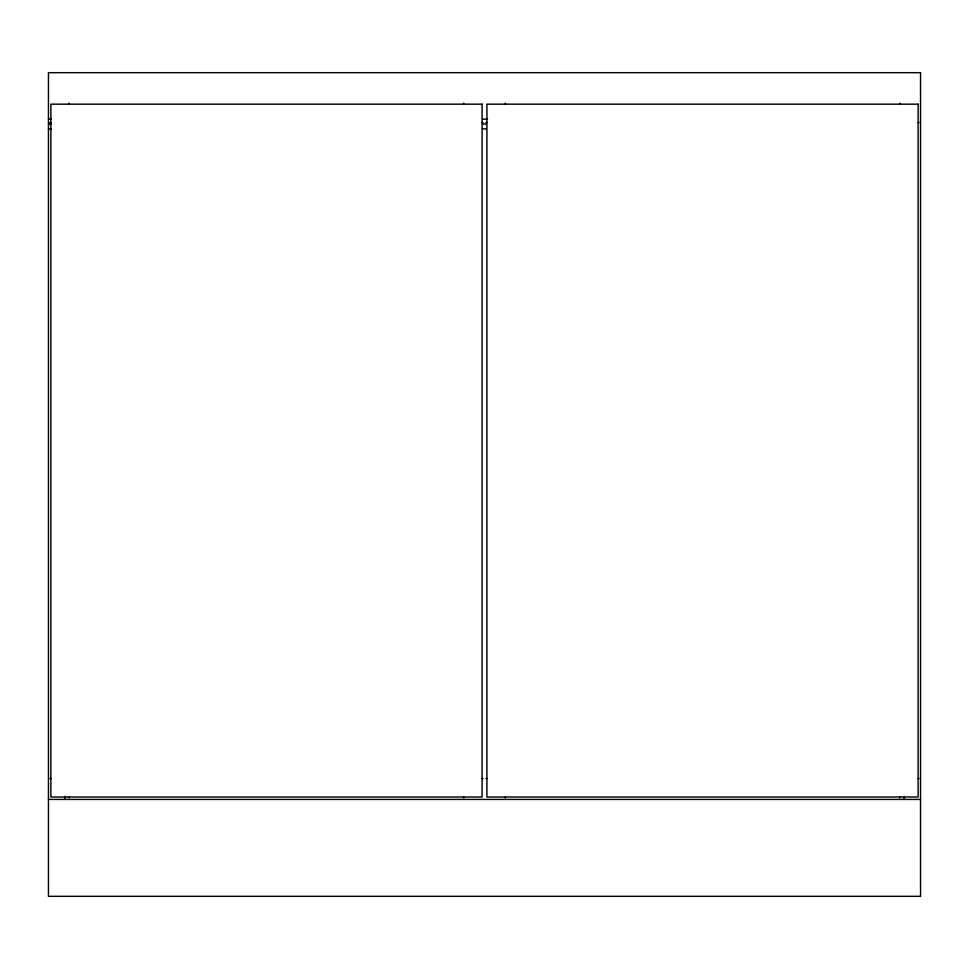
<?xml version="1.0" encoding="UTF-8"?>
<svg xmlns="http://www.w3.org/2000/svg" width="969" height="969" viewBox="0 0 969 969"><rect width="100%" height="100%" fill="white"/><g stroke="black" fill="none" stroke-linecap="round" stroke-linejoin="round"><path stroke-width="1.45" d="M48.45 119.187L51.478 119.187M482.986 119.187L487.528 119.187M49.904 122.578L50.872 122.578M482.077 122.578L483.046 122.578M485.953 122.578L486.922 122.578M918.127 122.578L919.096 122.578M48.45 124.032L51.478 124.032M482.986 124.032L486.014 124.032M48.45 128.877L51.478 128.877M482.986 128.877L486.014 128.877M49.904 778.591L50.872 778.591M482.077 778.591L483.046 778.591M485.953 778.591L486.922 778.591M918.127 778.591L919.096 778.591M48.45 799.425L920.55 799.425M904.077 796.397L904.077 799.425M899.716 103.198L899.716 104.167M899.716 797.002L899.716 797.971M505.333 103.198L505.333 104.167M505.333 797.002L505.333 797.971M463.666 103.198L463.666 104.167M463.666 797.002L463.666 797.971M69.284 103.198L69.284 104.167M69.284 797.002L69.284 797.971M64.923 796.397L64.923 799.425M920.55 72.675L48.45 72.675L48.45 896.325L920.55 896.325L920.55 72.675M482.077 104.167L50.872 104.167L50.872 797.002L482.077 797.002L482.077 104.167M918.127 104.167L486.922 104.167L486.922 797.002L918.127 797.002L918.127 104.167"/></g></svg>
